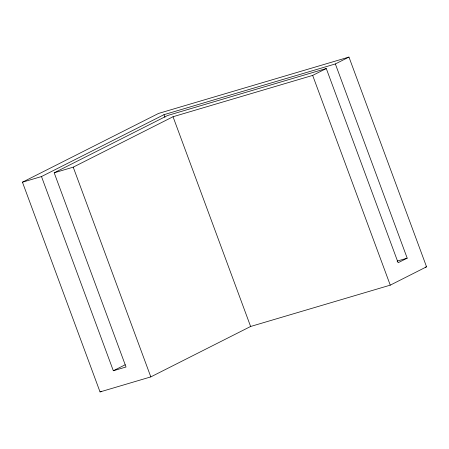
<?xml version="1.0" encoding="UTF-8"?>
<svg xmlns="http://www.w3.org/2000/svg" width="449" height="449" viewBox="0 0 449 449"><rect width="100%" height="100%" fill="white"/><g stroke="black" fill="none" stroke-linecap="round" stroke-linejoin="round"><path stroke-width="0.67" d="M22.45 182.187L158.542 113.434L348.963 57.074L426.55 266.813L390.26 285.149L250.615 326.479L150.813 376.896L100.037 391.926L22.45 182.187L41.493 176.552L163.975 114.675L335.358 63.949L348.963 57.074M41.493 176.552L113.328 370.756L126.023 366.996L54.189 172.798L167.6 115.5L326.283 68.529L398.123 262.732L407.192 258.153L335.358 63.949M54.189 172.798L73.226 167.157L173.033 116.74L312.672 75.41L326.283 68.529M113.328 370.756L125.204 364.756M100.037 391.926L101.283 391.298M397.112 261.133L407.192 258.153M425.209 267.206L426.55 266.813M312.672 75.41L390.26 285.149M173.033 116.74L250.615 326.479M163.975 114.675L164.946 117.296M73.226 167.157L150.813 376.896"/></g></svg>
